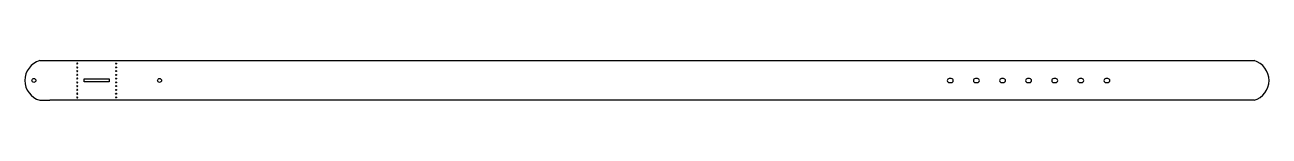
# Model space of a CAD drawing. Header units: millimetres. Extents: x -128 to 1119, y 6 to 46.
import ezdxf

# ---------------------------------------------------------------- set-up
doc = ezdxf.new("R2010")
doc.units = ezdxf.units.MM
doc.header["$MEASUREMENT"] = 0

# ---------------------------------------------------------------- blocks, each defined once
blk = doc.blocks.new('*U2')
for p, q in [((1, 2), (-1, 2)), ((-1, -2), (1, -2))]:
    blk.add_line(p, q)
for centre, start, end in [((-1, 0), 90, 270), ((1, 0), 270, 90)]:
    blk.add_arc(centre, 2, start, end)
blk = doc.blocks.new('*U3')
at = {"color": 0, "linetype": 'ByBlock', "lineweight": -2, "transparency": 16777216, "rotation": 180}
for p in [(958.1, 45.9), (984.3, 45.9), (1010.5, 45.9), (1036.6, 45.9), (1062.8, 45.9), (1089, 45.9), (1115.1, 45.9)]:
    blk.add_blockref('*U2', p, dxfattribs=at)
blk = doc.blocks.new('*U8')
blk.add_circle((0, 0), 0.5)
blk = doc.blocks.new('*U9')
at = {"color": 0, "linetype": 'ByBlock', "lineweight": -2, "transparency": 16777216, "rotation": 89.99999999999996}
for p in [(92.9, 31.8), (92.9, 28), (92.9, 24.2), (92.9, 20.4), (92.9, 16.7), (92.9, 12.9), (92.9, 9.1), (92.9, 5.3), (92.9, 1.5), (92.9, -2.2)]:
    blk.add_blockref('*U8', p, dxfattribs=at)
blk = doc.blocks.new('*U10')
blk.add_circle((0, 0), 0.5)
blk = doc.blocks.new('*U11')
at = {"color": 0, "linetype": 'ByBlock', "lineweight": -2, "transparency": 16777216, "rotation": 89.99999999999996}
for p in [(92.9, 31.8), (92.9, 28), (92.9, 24.2), (92.9, 20.4), (92.9, 16.7), (92.9, 12.9), (92.9, 9.1), (92.9, 5.3), (92.9, 1.5), (92.9, -2.2)]:
    blk.add_blockref('*U10', p, dxfattribs=at)

msp = doc.modelspace()

# ---------------------------------------------------------------- linework, layer by layer
for p, q in [((-113.1, 46.3), (-101.5, 46.3)), ((-103.1, 46.3), (1104.4, 46.3)), ((-113.1, 6.3), (-103.1, 6.3)), ((1104.4, 6.3), (-103.1, 6.3)), ((1104.4, 6.3), (1104.4, 6.3))]:
    msp.add_line(p, q)
msp.add_lwpolyline([(-43.6, 24.8), (-68.6, 24.8), (-68.6, 27.8), (-43.6, 27.8)], close=True)
for centre in [(-119.1, 26.3), (6.9, 26.3)]:
    msp.add_circle(centre, 2)
for centre, start, end in [((-107.3, 26.3), 106.2602, 253.7398), ((1098.5, 26.3), 286.2602, 73.7398)]:
    msp.add_arc(centre, 20.8, start, end)

# ---------------------------------------------------------------- block references
at = {"xscale": -1}
msp.add_blockref('*U9', (17.3, 11.5), dxfattribs=at)
for name, p in [('*U11', (-129.5, 11.5)), ('*U3', (-158.4, -19.7))]:
    msp.add_blockref(name, p)

doc.saveas('drawing.dxf')
